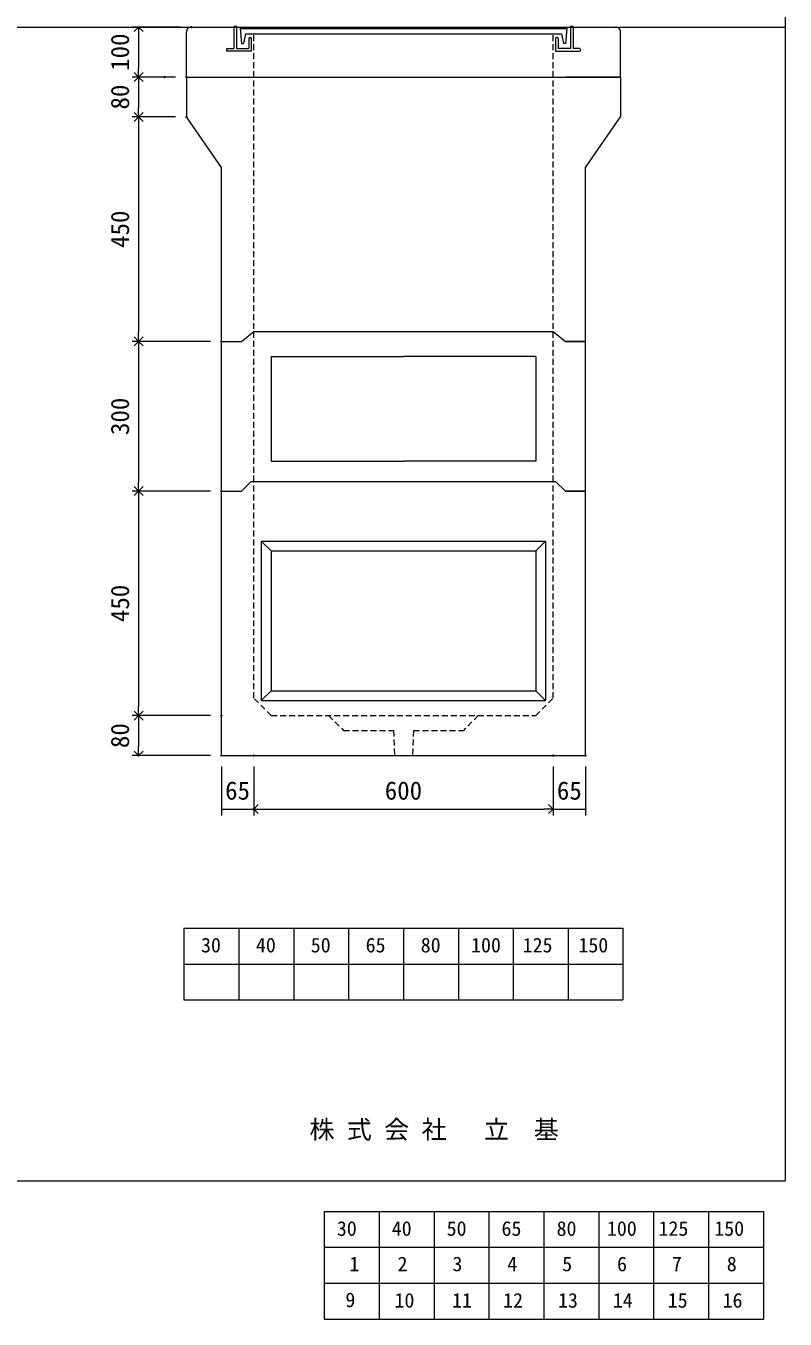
# Model space of a CAD drawing. Units: millimetres, scale not verified. Extents: x -4890 to 18490, y -2276 to 2276.
# Drawn here: x 3368 to 4890, y -2276 to 316 of the extents above; entities that cross this region are included whole.
import ezdxf
from ezdxf.enums import TextEntityAlignment as Align

# ---------------------------------------------------------------- set-up
doc = ezdxf.new("R2010")
doc.units = ezdxf.units.MM
doc.header["$LTSCALE"] = 10
doc.header["$PDMODE"] = 32
doc.header["$PDSIZE"] = 2
doc.linetypes.add('DASHED1', pattern=[1.8, 1.2, -0.6])
doc.linetypes.add('USER2', pattern=[50.8, 31.75, -6.35, 6.35, -6.35])
doc.layers.add('0-1_Defpoints', color=7, linetype='Continuous')
for name, color, linetype, lineweight in [('0-2_waku', 7, 'Continuous', 18), ('0-3_gaikei', 7, 'Continuous', 18), ('0-4_kakure', 7, 'DASHED1', 5), ('0-5_sunpou', 7, 'Continuous', 5), ('0-9_uchigawa', 6, 'Continuous', 18), ('0-B_futa', 3, 'Continuous', 18), ('0-C_GL', 4, 'Continuous', 18), ('0-E_文字１', 7, 'Continuous', 18), ('1-3_uchigawa2', 6, 'USER2', 18), ('1-5_文字２', 7, 'Continuous', 5)]:
    doc.layers.add(name, color=color, linetype=linetype, lineweight=lineweight)
doc.styles.add('ＭＳ ゴシック', font='')
doc.styles.get('ＭＳ ゴシック').set_extended_font_data('MS Gothic')

# ---------------------------------------------------------------- blocks, each defined once
blk = doc.blocks.new('_Open90')
at = {"layer": '0-5_sunpou'}
blk.add_line((0, 0), (-1, 0), dxfattribs=at)
blk.add_lwpolyline([(-0.5, 0.5), (0, 0), (-0.5, -0.5)], dxfattribs=at)
blk = doc.blocks.new('D32')
at = {"layer": '0-1_Defpoints'}
for p in [(5147.32, 2542.03), (5041.29, 2442.03), (5093.32, 2442.03)]:
    blk.add_point(p, dxfattribs=at)
at = {"layer": '0-5_sunpou'}
for p, q in [((5125.32, 2542.03), (5028.29, 2542.03)), ((5041.29, 2524.03), (5041.29, 2460.03)), ((5071.32, 2442.03), (5028.29, 2442.03))]:
    blk.add_line(p, q, dxfattribs=at)
at = {"layer": '0-5_sunpou', "xscale": 18, "yscale": 18}
for p, rotation in [((5041.29, 2542.03), 90), ((5041.29, 2442.03), 270)]:
    blk.add_blockref('_Open90', p, dxfattribs=dict(at, rotation=rotation))
at = {"layer": '0-5_sunpou', "style": 'ＭＳ ゴシック'}
blk.add_text('100', height=36.66, rotation=90, dxfattribs=at).set_placement((5033.29, 2454.53), align=Align.BOTTOM_LEFT)
blk = doc.blocks.new('D16')
at = {"layer": '0-1_Defpoints'}
for p in [(5207.32, 1082.03), (5272.32, 1082.03), (5272.32, 974.56)]:
    blk.add_point(p, dxfattribs=at)
at = {"layer": '0-5_sunpou'}
for p, q in [((5207.32, 1060.03), (5207.32, 961.56)), ((5272.32, 1060.03), (5272.32, 961.56)), ((5207.32, 974.56), (5272.32, 974.56))]:
    blk.add_line(p, q, dxfattribs=at)
at = {"layer": '0-5_sunpou', "style": 'ＭＳ ゴシック'}
blk.add_text('65', height=36.66, dxfattribs=at).set_placement((5214.82, 982.56), align=Align.BOTTOM_LEFT)
blk = doc.blocks.new('D17')
at = {"layer": '0-1_Defpoints'}
for p in [(5272.32, 1082.03), (5872.32, 1082.03), (5872.32, 974.56)]:
    blk.add_point(p, dxfattribs=at)
at = {"layer": '0-5_sunpou'}
for p, q in [((5272.32, 1060.03), (5272.32, 961.56)), ((5872.32, 1060.03), (5872.32, 961.56)), ((5290.32, 974.56), (5854.32, 974.56))]:
    blk.add_line(p, q, dxfattribs=at)
at = {"layer": '0-5_sunpou', "xscale": 18, "yscale": 18, "rotation": 180}
blk.add_blockref('_Open90', (5272.32, 974.56), dxfattribs=at)
at = {"layer": '0-5_sunpou', "xscale": 18, "yscale": 18}
blk.add_blockref('_Open90', (5872.32, 974.56), dxfattribs=at)
at = {"layer": '0-5_sunpou', "style": 'ＭＳ ゴシック'}
blk.add_text('600', height=36.66, dxfattribs=at).set_placement((5534.82, 982.56), align=Align.BOTTOM_LEFT)
blk = doc.blocks.new('D18')
at = {"layer": '0-1_Defpoints'}
for p in [(5872.32, 1082.03), (5937.32, 1082.03), (5937.32, 974.56)]:
    blk.add_point(p, dxfattribs=at)
at = {"layer": '0-5_sunpou'}
for p, q in [((5872.32, 1060.03), (5872.32, 961.56)), ((5937.32, 1060.03), (5937.32, 961.56)), ((5872.32, 974.56), (5937.32, 974.56))]:
    blk.add_line(p, q, dxfattribs=at)
at = {"layer": '0-5_sunpou', "style": 'ＭＳ ゴシック'}
blk.add_text('65', height=36.66, dxfattribs=at).set_placement((5879.82, 982.56), align=Align.BOTTOM_LEFT)
blk = doc.blocks.new('D19')
at = {"layer": '0-1_Defpoints'}
for p in [(5137.32, 2442.03), (5041.29, 2362.03), (5137.32, 2362.03)]:
    blk.add_point(p, dxfattribs=at)
at = {"layer": '0-5_sunpou'}
for p, q in [((5115.32, 2442.03), (5028.29, 2442.03)), ((5041.29, 2424.03), (5041.29, 2380.03)), ((5115.32, 2362.03), (5028.29, 2362.03))]:
    blk.add_line(p, q, dxfattribs=at)
at = {"layer": '0-5_sunpou', "xscale": 18, "yscale": 18}
for p, rotation in [((5041.29, 2442.03), 90), ((5041.29, 2362.03), 270)]:
    blk.add_blockref('_Open90', p, dxfattribs=dict(at, rotation=rotation))
at = {"layer": '0-5_sunpou', "style": 'ＭＳ ゴシック'}
blk.add_text('80', height=36.66, rotation=90, dxfattribs=at).set_placement((5033.29, 2377.03), align=Align.BOTTOM_LEFT)
blk = doc.blocks.new('D20')
at = {"layer": '0-1_Defpoints'}
for p in [(5137.32, 2362.03), (5041.29, 1912.03), (5207.32, 1912.03)]:
    blk.add_point(p, dxfattribs=at)
at = {"layer": '0-5_sunpou'}
for p, q in [((5115.32, 2362.03), (5028.29, 2362.03)), ((5041.29, 2344.03), (5041.29, 1930.03)), ((5185.32, 1912.03), (5028.29, 1912.03))]:
    blk.add_line(p, q, dxfattribs=at)
at = {"layer": '0-5_sunpou', "xscale": 18, "yscale": 18}
for p, rotation in [((5041.29, 2362.03), 90), ((5041.29, 1912.03), 270)]:
    blk.add_blockref('_Open90', p, dxfattribs=dict(at, rotation=rotation))
at = {"layer": '0-5_sunpou', "style": 'ＭＳ ゴシック'}
blk.add_text('450', height=36.66, rotation=90, dxfattribs=at).set_placement((5033.29, 2099.53), align=Align.BOTTOM_LEFT)
blk = doc.blocks.new('D21')
at = {"layer": '0-1_Defpoints'}
for p in [(5207.32, 1912.03), (5041.29, 1612.03), (5207.32, 1612.03)]:
    blk.add_point(p, dxfattribs=at)
at = {"layer": '0-5_sunpou'}
for p, q in [((5185.32, 1912.03), (5028.29, 1912.03)), ((5041.29, 1894.03), (5041.29, 1630.03)), ((5185.32, 1612.03), (5028.29, 1612.03))]:
    blk.add_line(p, q, dxfattribs=at)
at = {"layer": '0-5_sunpou', "xscale": 18, "yscale": 18}
for p, rotation in [((5041.29, 1912.03), 90), ((5041.29, 1612.03), 270)]:
    blk.add_blockref('_Open90', p, dxfattribs=dict(at, rotation=rotation))
at = {"layer": '0-5_sunpou', "style": 'ＭＳ ゴシック'}
blk.add_text('300', height=36.66, rotation=90, dxfattribs=at).set_placement((5033.29, 1724.53), align=Align.BOTTOM_LEFT)
blk = doc.blocks.new('D22')
at = {"layer": '0-1_Defpoints'}
for p in [(5207.32, 1612.03), (5041.29, 1162.03), (5207.32, 1162.03)]:
    blk.add_point(p, dxfattribs=at)
at = {"layer": '0-5_sunpou'}
for p, q in [((5185.32, 1612.03), (5028.29, 1612.03)), ((5041.29, 1594.03), (5041.29, 1180.03)), ((5185.32, 1162.03), (5028.29, 1162.03))]:
    blk.add_line(p, q, dxfattribs=at)
at = {"layer": '0-5_sunpou', "xscale": 18, "yscale": 18}
for p, rotation in [((5041.29, 1612.03), 90), ((5041.29, 1162.03), 270)]:
    blk.add_blockref('_Open90', p, dxfattribs=dict(at, rotation=rotation))
at = {"layer": '0-5_sunpou', "style": 'ＭＳ ゴシック'}
blk.add_text('450', height=36.66, rotation=90, dxfattribs=at).set_placement((5033.29, 1349.53), align=Align.BOTTOM_LEFT)
blk = doc.blocks.new('D23')
at = {"layer": '0-1_Defpoints'}
for p in [(5207.32, 1162.03), (5041.29, 1082.03), (5207.32, 1082.03)]:
    blk.add_point(p, dxfattribs=at)
at = {"layer": '0-5_sunpou'}
for p, q in [((5185.32, 1162.03), (5028.29, 1162.03)), ((5041.29, 1144.03), (5041.29, 1100.03)), ((5185.32, 1082.03), (5028.29, 1082.03))]:
    blk.add_line(p, q, dxfattribs=at)
at = {"layer": '0-5_sunpou', "xscale": 18, "yscale": 18}
for p, rotation in [((5041.29, 1162.03), 90), ((5041.29, 1082.03), 270)]:
    blk.add_blockref('_Open90', p, dxfattribs=dict(at, rotation=rotation))
at = {"layer": '0-5_sunpou', "style": 'ＭＳ ゴシック'}
blk.add_text('80', height=36.66, rotation=90, dxfattribs=at).set_placement((5033.29, 1097.03), align=Align.BOTTOM_LEFT)

msp = doc.modelspace()

# ---------------------------------------------------------------- linework, layer by layer
at = {"layer": '0-2_waku'}
for p, q in [((4889.72, 2276.07), (4889.72, -1998.93)), ((4889.72, 2276.07), (4889.72, -1998.93)), ((3684.72, -1492.26), (3684.72, -1636.26)), ((3684.72, -1492.26), (3684.72, -1636.26)), ((3684.72, -1492.26), (3684.72, -1636.26)), ((3684.72, -1492.26), (3684.72, -1636.26)), ((3684.72, -1492.26), (4564.72, -1492.26)), ((3794.72, -1492.26), (3794.72, -1636.26)), ((3904.72, -1492.26), (3904.72, -1636.26)), ((3904.72, -1492.26), (3904.72, -1636.26)), ((4014.72, -1492.26), (4014.72, -1636.26)), ((4124.72, -1492.26), (4124.72, -1636.26)), ((4234.72, -1492.26), (4234.72, -1636.26)), ((4344.72, -1492.26), (4344.72, -1636.26)), ((4454.72, -1492.26), (4454.72, -1636.26)), ((4564.72, -1492.26), (4564.72, -1636.26)), ((3684.72, -1564.26), (4564.72, -1564.26)), ((3684.72, -1636.26), (4564.72, -1636.26)), ((-1230.28, -1998.93), (4889.72, -1998.93)), ((-1230.28, -1998.93), (4889.72, -1998.93))]:
    msp.add_line(p, q, dxfattribs=at)
msp.add_lwpolyline([(-1230.28, 2276.07), (4889.72, 2276.07), (4889.72, -1998.93)], dxfattribs=at)
at = {"layer": '0-3_gaikei'}
for p, q in [((3699.72, 313.74), (3784.71, 313.74)), ((4464.72, 313.74), (4549.72, 313.74)), ((3689.72, 213.74), (3689.72, 303.74)), ((4559.72, 213.74), (4559.72, 303.74)), ((3689.72, 213.74), (3689.72, 133.74)), ((3689.72, 213.74), (3799.72, 213.74)), ((3689.72, 213.74), (4559.72, 213.74)), ((4559.72, 213.74), (4449.72, 213.74)), ((4559.72, 213.74), (4449.72, 213.74)), ((4559.72, 213.74), (4559.72, 133.74)), ((3759.72, 32.74), (3689.72, 133.74)), ((4489.72, 32.74), (4559.72, 133.74)), ((3759.72, -316.26), (3759.72, 33.74)), ((4489.72, -316.26), (4489.72, 33.74)), ((3799.72, -316.26), (3824.72, -296.26)), ((3824.72, -296.26), (4424.72, -296.26)), ((4424.72, -296.26), (4449.72, -316.26)), ((3759.72, -616.26), (3759.72, -316.26)), ((3759.72, -316.26), (3799.72, -316.26)), ((3759.72, -316.26), (3799.72, -316.26)), ((4489.72, -316.26), (4449.72, -316.26)), ((4489.72, -616.26), (4489.72, -316.26)), ((3759.72, -616.26), (3799.72, -616.26)), ((3759.72, -616.26), (3799.72, -616.26)), ((3759.72, -616.26), (3799.72, -616.26)), ((3759.72, -616.26), (3799.72, -616.26)), ((3759.72, -616.26), (3799.72, -616.26)), ((3759.72, -616.26), (3799.72, -616.26)), ((3759.72, -1146.26), (3759.72, -616.26)), ((3819.72, -597.26), (3799.72, -616.26)), ((3819.72, -597.26), (3799.72, -616.26)), ((3819.72, -597.26), (3799.72, -616.26)), ((3819.72, -597.26), (3799.72, -616.26)), ((3819.72, -597.26), (3799.72, -616.26)), ((3819.72, -597.26), (3799.72, -616.26)), ((3819.72, -597.26), (4429.72, -597.26)), ((3819.72, -597.26), (4429.72, -597.26)), ((4449.72, -616.26), (4429.72, -597.26)), ((4449.72, -616.26), (4429.72, -597.26)), ((4449.72, -616.26), (4489.72, -616.26)), ((4489.72, -616.26), (4449.72, -616.26)), ((4489.72, -616.26), (4449.72, -616.26)), ((4489.72, -616.26), (4449.72, -616.26)), ((4449.72, -616.26), (4489.72, -616.26)), ((4489.72, -616.26), (4449.72, -616.26)), ((4489.72, -616.26), (4449.72, -616.26)), ((4489.72, -616.26), (4449.72, -616.26)), ((4489.72, -1146.26), (4489.72, -616.26)), ((3759.72, -1146.26), (4489.72, -1146.26)), ((3759.72, -1146.26), (4489.72, -1146.26)), ((3759.72, -1146.26), (4489.72, -1146.26)), ((3759.72, -1146.26), (4489.72, -1146.26)), ((3759.72, -1146.26), (4489.72, -1146.26)), ((3759.72, -1146.26), (4489.72, -1146.26))]:
    msp.add_line(p, q, dxfattribs=at)
at = {"layer": '0-3_gaikei', "lineweight": 5}
for p, q in [((3824.72, -296.26), (4424.72, -296.26)), ((3759.72, -1146.26), (3759.72, -616.26))]:
    msp.add_line(p, q, dxfattribs=at)
at = {"layer": '0-3_gaikei'}
for points in [[(4449.72, -316.26), (4489.72, -316.26), (4449.72, -316.26)], [(4449.72, -316.26), (4489.72, -316.26), (4449.72, -316.26)], [(4449.72, -616.26), (4429.72, -597.26), (4449.72, -616.26)], [(4449.72, -616.26), (4429.72, -597.26), (4449.72, -616.26)], [(4449.72, -616.26), (4489.72, -616.26), (4449.72, -616.26)], [(4449.72, -616.26), (4489.72, -616.26), (4449.72, -616.26)]]:
    msp.add_lwpolyline(points, dxfattribs=at)
for centre, radius, start, end in [((3699.14, 304.32), 9.44, 86.47383, 183.52617), ((4550.05, 304.07), 9.68, 358.04251, 91.95749)]:
    msp.add_arc(centre, radius, start, end, dxfattribs=at)
at = {"layer": '0-4_kakure'}
for p, q in [((3824.72, 213.74), (3824.72, 300.24)), ((4424.72, 213.74), (4424.72, 300.24)), ((3824.72, -597.26), (3824.72, 214.74)), ((4424.72, -597.26), (4424.72, 214.74)), ((3824.72, -1031.26), (3824.72, -597.26)), ((4424.72, -1031.26), (4424.72, -597.26)), ((3859.72, -1066.26), (3824.72, -1031.26)), ((4389.72, -1066.26), (4424.72, -1031.26)), ((3859.72, -1066.26), (4389.72, -1066.26)), ((3974.72, -1066.26), (4004.72, -1096.26)), ((4274.72, -1066.26), (4244.72, -1096.26)), ((4144.72, -1096.26), (4142.72, -1146.26)), ((4144.72, -1096.26), (4244.72, -1096.26))]:
    msp.add_line(p, q, dxfattribs=at)
msp.add_lwpolyline([(4004.72, -1096.26), (4104.72, -1096.26), (4106.72, -1146.26)], dxfattribs=at)
at = {"layer": '0-9_uchigawa'}
for p, q in [((3839.72, -716.26), (3839.72, -1036.26)), ((3839.72, -716.26), (4409.72, -716.26)), ((3839.72, -716.26), (3859.72, -736.26)), ((4389.72, -736.26), (4409.72, -716.26)), ((4409.72, -716.26), (4409.72, -1036.26)), ((3859.72, -736.26), (3859.72, -1016.26)), ((3859.72, -736.26), (3859.72, -1016.26)), ((3859.72, -736.26), (4389.72, -736.26)), ((4389.72, -736.26), (4389.72, -1016.26)), ((4389.72, -736.26), (4389.72, -1016.26)), ((3839.72, -1036.26), (3859.72, -1016.26)), ((3839.72, -1036.26), (4124.72, -1036.26)), ((3859.72, -1016.26), (4124.72, -1016.26)), ((4124.72, -1016.26), (4389.72, -1016.26)), ((4124.72, -1036.26), (4409.72, -1036.26)), ((4409.72, -1036.26), (4389.72, -1016.26))]:
    msp.add_line(p, q, dxfattribs=at)
at = {"layer": '0-B_futa'}
for p, q in [((3784.71, 313.74), (3784.71, 270.74)), ((3786.71, 315.74), (3789.71, 315.74)), ((3789.71, 315.74), (3789.71, 270.74)), ((3797.53, 311.24), (4451.86, 311.24)), ((3797.53, 311.24), (3800.02, 281.24)), ((4451.86, 311.24), (4449.61, 281.24)), ((4459.72, 315.74), (4459.72, 270.74)), ((4459.72, 315.74), (4462.72, 315.74)), ((4464.72, 313.74), (4464.72, 270.74)), ((3808.05, 300.24), (3803.73, 281.24)), ((3808.05, 300.24), (4441.38, 300.24)), ((3814.71, 290.74), (3814.71, 270.74)), ((3816.71, 292.74), (3817.71, 292.74)), ((3819.71, 290.74), (3819.71, 265.74)), ((4429.72, 290.74), (4429.72, 265.74)), ((4432.72, 292.74), (4431.72, 292.74)), ((4434.72, 290.74), (4434.72, 270.74)), ((4441.38, 300.24), (4445.7, 281.24)), ((3769.71, 268.74), (3769.71, 267.74)), ((3771.71, 270.74), (3784.71, 270.74)), ((3819.71, 265.74), (3771.71, 265.74)), ((3789.71, 270.74), (3814.71, 270.74)), ((3800.02, 281.24), (3803.73, 281.24)), ((4429.72, 265.74), (4477.72, 265.74)), ((4459.72, 270.74), (4434.72, 270.74)), ((4449.61, 281.24), (4445.7, 281.24)), ((4477.72, 270.74), (4464.72, 270.74)), ((4479.72, 268.74), (4479.72, 267.74))]:
    msp.add_line(p, q, dxfattribs=at)
for centre, start, end in [((3786.71, 313.74), 90, 180), ((4462.72, 313.74), 0, 90), ((3816.71, 290.74), 90, 180), ((3817.71, 290.74), 0, 90), ((4431.72, 290.74), 90, 180), ((4432.72, 290.74), 0, 90), ((3771.71, 268.74), 90, 180), ((3771.71, 267.74), 180, 270), ((4477.72, 268.74), 0, 90), ((4477.72, 267.74), 270, 0)]:
    msp.add_arc(centre, 2, start, end, dxfattribs=at)
at = {"layer": '0-C_GL'}
msp.add_line((-1230.28, 313.74), (4889.72, 313.74), dxfattribs=at)
at = {"layer": '1-3_uchigawa2'}
for p, q in [((3859.72, -346.26), (4124.72, -346.26)), ((3859.72, -346.26), (3859.72, -556.26)), ((4389.72, -346.26), (4124.72, -346.26)), ((4389.72, -346.26), (4389.72, -556.26)), ((3859.72, -556.26), (4124.72, -556.26)), ((4389.72, -556.26), (4124.72, -556.26))]:
    msp.add_line(p, q, dxfattribs=at)
at = {"layer": '1-5_文字２'}
for p, q in [((3966.06, -2059.97), (3966.06, -2203.97)), ((3966.06, -2059.97), (3966.06, -2203.97)), ((3966.06, -2059.97), (3966.06, -2203.97)), ((3966.06, -2059.97), (3966.06, -2203.97)), ((3966.06, -2059.97), (4846.06, -2059.97)), ((3966.06, -2059.97), (3966.06, -2203.97)), ((3966.06, -2059.97), (3966.06, -2203.97)), ((3966.06, -2059.97), (3966.06, -2203.97)), ((3966.06, -2059.97), (3966.06, -2203.97)), ((3966.06, -2059.97), (4846.06, -2059.97)), ((4076.06, -2059.97), (4076.06, -2203.97)), ((4076.06, -2059.97), (4076.06, -2203.97)), ((4186.06, -2059.97), (4186.06, -2203.97)), ((4186.06, -2059.97), (4186.06, -2203.97)), ((4186.06, -2059.97), (4186.06, -2203.97)), ((4186.06, -2059.97), (4186.06, -2203.97)), ((4296.06, -2059.97), (4296.06, -2203.97)), ((4296.06, -2059.97), (4296.06, -2203.97)), ((4406.06, -2059.97), (4406.06, -2203.97)), ((4406.06, -2059.97), (4406.06, -2203.97)), ((4516.06, -2059.97), (4516.06, -2203.97)), ((4516.06, -2059.97), (4516.06, -2203.97)), ((4626.06, -2059.97), (4626.06, -2203.97)), ((4626.06, -2059.97), (4626.06, -2203.97)), ((4736.06, -2059.97), (4736.06, -2203.97)), ((4736.06, -2059.97), (4736.06, -2203.97)), ((4846.06, -2059.97), (4846.06, -2203.97)), ((4846.06, -2059.97), (4846.06, -2203.97)), ((3966.06, -2131.97), (4846.06, -2131.97)), ((3966.06, -2131.97), (4846.06, -2131.97)), ((3966.06, -2203.97), (4846.06, -2203.97)), ((3966.06, -2203.97), (4846.06, -2203.97)), ((3966.06, -2203.97), (3966.06, -2275.97)), ((3966.06, -2203.97), (3966.06, -2275.97)), ((3966.06, -2203.97), (3966.06, -2275.97)), ((3966.06, -2203.97), (3966.06, -2275.97)), ((3966.06, -2203.97), (4846.06, -2203.97)), ((3966.06, -2203.97), (3966.06, -2275.97)), ((3966.06, -2203.97), (3966.06, -2275.97)), ((3966.06, -2203.97), (3966.06, -2275.97)), ((3966.06, -2203.97), (3966.06, -2275.97)), ((3966.06, -2203.97), (4846.06, -2203.97)), ((4076.06, -2203.97), (4076.06, -2275.97)), ((4076.06, -2203.97), (4076.06, -2275.97)), ((4186.06, -2203.97), (4186.06, -2275.97)), ((4186.06, -2203.97), (4186.06, -2275.97)), ((4186.06, -2203.97), (4186.06, -2275.97)), ((4186.06, -2203.97), (4186.06, -2275.97)), ((4296.06, -2203.97), (4296.06, -2275.97)), ((4296.06, -2203.97), (4296.06, -2275.97)), ((4406.06, -2203.97), (4406.06, -2275.97)), ((4406.06, -2203.97), (4406.06, -2275.97)), ((4516.06, -2203.97), (4516.06, -2275.97)), ((4516.06, -2203.97), (4516.06, -2275.97)), ((4626.06, -2203.97), (4626.06, -2275.97)), ((4626.06, -2203.97), (4626.06, -2275.97)), ((4736.06, -2203.97), (4736.06, -2275.97)), ((4736.06, -2203.97), (4736.06, -2275.97)), ((4846.06, -2203.97), (4846.06, -2275.97)), ((4846.06, -2203.97), (4846.06, -2275.97)), ((3966.06, -2275.97), (4846.06, -2275.97)), ((3966.06, -2275.97), (4846.06, -2275.97))]:
    msp.add_line(p, q, dxfattribs=at)

# ---------------------------------------------------------------- block references
at = {"layer": '0-5_sunpou'}
for name in ['D32', 'D19', 'D20', 'D21', 'D22', 'D23', 'D16', 'D17', 'D18']:
    msp.add_blockref(name, (-1447.6, -2228.29), dxfattribs=at)

# ---------------------------------------------------------------- texts
at = {"layer": '0-E_文字１', "style": 'ＭＳ ゴシック'}
for s, height, p in [('30', 29.33, (3718.9, -1549.7)), ('40', 29.33, (3828.9, -1549.7)), ('50', 29.33, (3938.9, -1549.7)), ('65', 29.33, (4048.9, -1549.7)), ('80', 29.33, (4159.31, -1549.7)), ('100', 29.33, (4260.18, -1549.7)), ('125', 29.33, (4363.57, -1549.7)), ('150', 29.33, (4475.33, -1549.7)), ('株 式 会 社 \u3000立\u3000基', 36.66, (3936.25, -1925.29))]:
    msp.add_text(s, height=height, dxfattribs=at).set_placement(p, align=Align.BOTTOM_LEFT)
at = {"layer": '1-5_文字２', "style": 'ＭＳ ゴシック'}
for s, p in [('30', (3991.21, -2117.78)), ('30', (3991.21, -2117.78)), ('40', (4101.21, -2117.78)), ('40', (4101.21, -2117.78)), ('50', (4211.21, -2117.78)), ('50', (4211.21, -2117.78)), ('65', (4321.21, -2117.78)), ('65', (4321.21, -2117.78)), ('80', (4431.62, -2117.78)), ('80', (4431.62, -2117.78)), ('100', (4532.49, -2117.78)), ('100', (4532.49, -2117.78)), ('125', (4635.88, -2117.78)), ('125', (4635.88, -2117.78)), ('150', (4747.65, -2117.78)), ('150', (4747.65, -2117.78)), ('1', (4016.36, -2188.82)), ('2', (4112.8, -2188.82)), ('3', (4222.8, -2188.82)), ('4', (4332.8, -2188.82)), ('5', (4442.8, -2188.82)), ('6', (4552.8, -2188.82)), ('7', (4662.8, -2188.82)), ('8', (4772.8, -2188.82)), ('9', (4008.29, -2260.82)), ('10', (4106.71, -2261.78)), ('11', (4222.2, -2261.78)), ('12', (4324.41, -2261.78)), ('13', (4434.41, -2261.78)), ('14', (4544.41, -2261.78)), ('15', (4654.41, -2261.78)), ('16', (4764.41, -2261.78))]:
    msp.add_text(s, height=29.33, dxfattribs=at).set_placement(p, align=Align.BOTTOM_LEFT)

doc.saveas('drawing.dxf')
